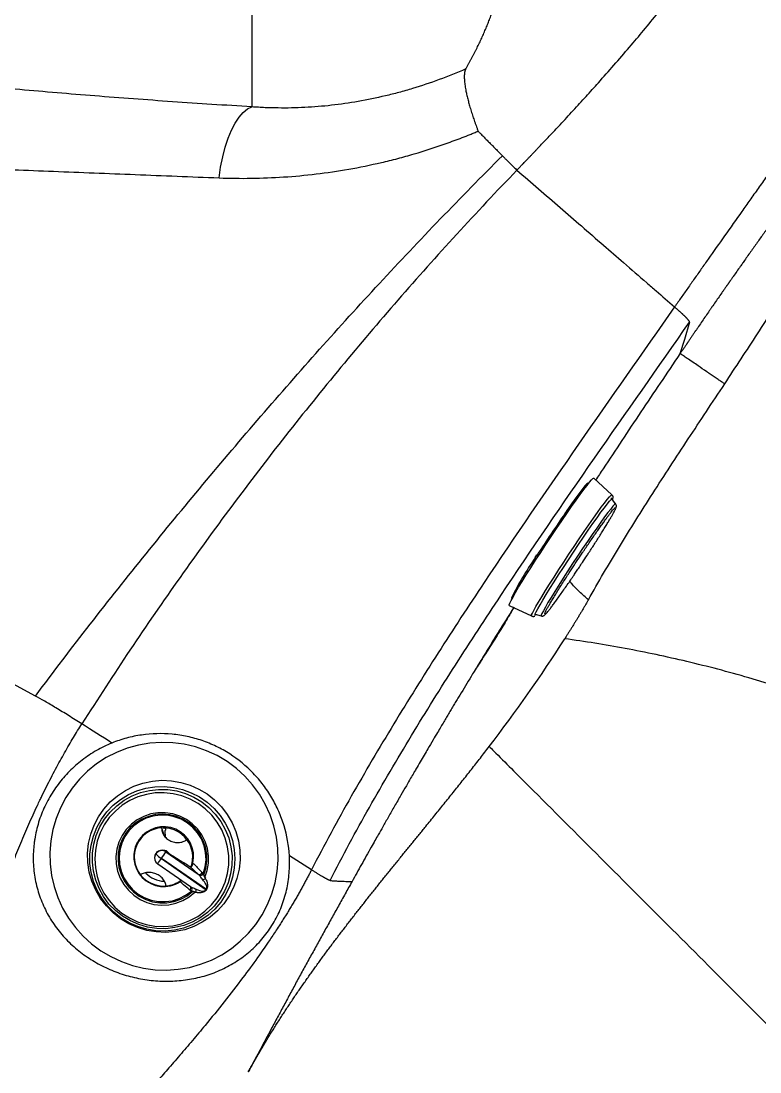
# Model space of a CAD drawing. Extents: x 398 to 508, y 623 to 782.
# Drawn here: x 469.57 to 478.29, y 710.67 to 723.07 of the extents above; entities that cross this region are included whole.
import ezdxf

# ---------------------------------------------------------------- set-up
doc = ezdxf.new("R2010")
doc.units = 0
doc.header["$MEASUREMENT"] = 0
doc.layers.add('GEOMETRY', color=2, linetype='Continuous', lineweight=25)

msp = doc.modelspace()

# ---------------------------------------------------------------- linework, layer by layer
at = {"layer": 'GEOMETRY'}
for p, q in [((472.296, 723.94), (472.296, 722.054)), ((477.35, 719.145), (477.347, 719.14)), ((476.544, 717.478), (476.329, 717.674)), ((476.542, 717.431), (476.533, 717.443)), ((476.588, 717.372), (476.543, 717.43)), ((476.552, 717.43), (476.55, 717.422)), ((476.005, 717.283), (476.001, 717.274)), ((476.001, 717.274), (476.016, 717.264)), ((476.021, 717.272), (476.005, 717.283)), ((476.013, 717.294), (476.029, 717.284)), ((476.008, 717.253), (475.993, 717.263)), ((475.64, 716.741), (475.659, 716.772)), ((475.663, 716.771), (475.662, 716.769)), ((475.662, 716.769), (475.677, 716.759)), ((475.678, 716.761), (475.663, 716.771)), ((475.655, 716.724), (475.638, 716.735)), ((475.331, 716.172), (475.596, 716.05)), ((475.359, 716.264), (475.359, 716.258)), ((475.64, 716.069), (475.711, 716.05)), ((475.65, 716.067), (475.642, 716.06)), ((469.742, 715.105), (468.239, 715.919)), ((471.231, 713.55), (471.231, 713.545)), ((471.278, 713.527), (471.277, 713.547)), ((471.259, 713.463), (471.231, 713.545)), ((471.277, 713.439), (471.273, 713.518)), ((470.977, 713.417), (470.96, 713.39)), ((471.528, 713.411), (471.549, 713.4)), ((471.155, 713.232), (471.153, 713.228)), ((471.164, 713.249), (471.162, 713.244)), ((471.162, 713.244), (471.163, 713.246)), ((471.163, 713.246), (471.166, 713.251)), ((471.164, 713.249), (471.166, 713.251)), ((471.228, 713.189), (471.227, 713.188)), ((471.227, 713.188), (471.757, 712.821)), ((471.758, 712.822), (471.228, 713.189)), ((471.284, 713.272), (471.281, 713.267)), ((471.281, 713.267), (471.661, 713.004)), ((472.999, 713.054), (472.738, 713.22)), ((471.184, 713.126), (471.572, 712.858)), ((471.661, 713.004), (471.565, 713.096)), ((471.676, 712.989), (471.661, 713.004)), ((471.708, 713.025), (471.722, 713.008)), ((471.738, 712.974), (471.746, 712.956)), ((471.75, 712.963), (471.746, 712.956)), ((471.746, 712.956), (471.757, 712.934)), ((471.282, 712.865), (471.281, 712.869)), ((471.581, 712.805), (471.563, 712.816)), ((471.572, 712.858), (471.581, 712.852)), ((471.597, 712.801), (471.581, 712.805)), ((471.598, 712.803), (471.599, 712.803)), ((471.634, 712.793), (471.622, 712.796))]:
    msp.add_line(p, q, dxfattribs=at)
at = {"layer": 'GEOMETRY', "flags": 128}
for points in [[(471.909, 721.217), (471.927, 721.343), (471.951, 721.464), (471.98, 721.578), (472.015, 721.684), (472.054, 721.779), (472.098, 721.863), (472.144, 721.933), (472.194, 721.989), (472.245, 722.03), (472.296, 722.054)], [(477.461, 719.517), (477.399, 719.312), (477.347, 719.14)], [(475.331, 716.172), (475.331, 716.172), (475.331, 716.18), (475.339, 716.2), (475.354, 716.231), (475.377, 716.273), (475.407, 716.326), (475.443, 716.388), (475.486, 716.458), (475.534, 716.535), (475.587, 716.619), (475.644, 716.708), (475.704, 716.799), (475.765, 716.893), (475.828, 716.988), (475.89, 717.081), (475.952, 717.172), (476.012, 717.259), (476.069, 717.34), (476.122, 717.415), (476.17, 717.483), (476.213, 717.541), (476.251, 717.59), (476.281, 717.628), (476.304, 717.655), (476.32, 717.671), (476.328, 717.675), (476.329, 717.674)], [(476.261, 717.615), (476.26, 717.616), (476.249, 717.608), (476.229, 717.587), (476.201, 717.552), (476.164, 717.504), (476.12, 717.444), (476.069, 717.374), (476.013, 717.294)], [(475.596, 716.05), (475.595, 716.051), (475.596, 716.061), (475.606, 716.083), (475.623, 716.116), (475.647, 716.16), (475.678, 716.214), (475.716, 716.277), (475.759, 716.348), (475.808, 716.425), (475.861, 716.509), (475.917, 716.596), (475.976, 716.686), (476.036, 716.778), (476.097, 716.869), (476.157, 716.958), (476.216, 717.045), (476.273, 717.126), (476.326, 717.202), (476.375, 717.271), (476.419, 717.331), (476.458, 717.382), (476.489, 717.423), (476.514, 717.453), (476.532, 717.471), (476.542, 717.479), (476.544, 717.478)], [(475.637, 716.064), (475.64, 716.074), (475.651, 716.099), (475.67, 716.134), (475.696, 716.181), (475.728, 716.237), (475.768, 716.301), (475.812, 716.373), (475.862, 716.452), (475.915, 716.536), (475.972, 716.623), (476.031, 716.713), (476.09, 716.803), (476.15, 716.892), (476.209, 716.979), (476.266, 717.061), (476.32, 717.139), (476.37, 717.209), (476.415, 717.272), (476.455, 717.326), (476.489, 717.37), (476.516, 717.403), (476.536, 717.425), (476.547, 717.435)], [(476.547, 717.435), (476.548, 717.436), (476.553, 717.434), (476.552, 717.43)], [(476.588, 717.372), (476.586, 717.372), (476.574, 717.363), (476.556, 717.343), (476.53, 717.311), (476.497, 717.269), (476.458, 717.217), (476.414, 717.155), (476.365, 717.086), (476.312, 717.01), (476.256, 716.929), (476.198, 716.844), (476.139, 716.756), (476.081, 716.668), (476.024, 716.58), (475.969, 716.495), (475.917, 716.414), (475.869, 716.338), (475.826, 716.268), (475.789, 716.207)], [(475.789, 716.207), (475.759, 716.154), (475.735, 716.112), (475.719, 716.08), (475.711, 716.06), (475.71, 716.051), (475.711, 716.05)], [(475.642, 716.06), (475.641, 716.06), (475.636, 716.061), (475.637, 716.064)], [(469.914, 713.125), (469.931, 712.99), (469.962, 712.857), (470.006, 712.728), (470.062, 712.604), (470.131, 712.486), (470.212, 712.376), (470.303, 712.274), (470.404, 712.182), (470.514, 712.101), (470.632, 712.031), (470.756, 711.973), (470.885, 711.928), (471.018, 711.896), (471.153, 711.877), (471.289, 711.873), (471.426, 711.882), (471.56, 711.905), (471.691, 711.941), (471.818, 711.991), (471.939, 712.053), (472.053, 712.127), (472.159, 712.212), (472.256, 712.307), (472.342, 712.412), (472.418, 712.525), (472.481, 712.645), (472.532, 712.771), (472.57, 712.902), (472.594, 713.036), (472.605, 713.171), (472.602, 713.307), (472.585, 713.442), (472.554, 713.575), (472.51, 713.704), (472.453, 713.828), (472.384, 713.946), (472.304, 714.057), (472.213, 714.158), (472.112, 714.25), (472.002, 714.332), (471.884, 714.402), (471.76, 714.46), (471.631, 714.505), (471.498, 714.536), (471.363, 714.555), (471.227, 714.559), (471.09, 714.55), (470.956, 714.527), (470.825, 714.491), (470.698, 714.441), (470.577, 714.379), (470.463, 714.305), (470.357, 714.22), (470.26, 714.125), (470.173, 714.02), (470.098, 713.907), (470.035, 713.787), (469.984, 713.661), (469.946, 713.53), (469.922, 713.397), (469.911, 713.261), (469.914, 713.125)], [(470.746, 712.478), (470.658, 712.548), (470.578, 712.629), (470.509, 712.718), (470.452, 712.816), (470.408, 712.92), (470.377, 713.029), (470.36, 713.14), (470.357, 713.253), (470.369, 713.365), (470.394, 713.474), (470.433, 713.58), (470.485, 713.68), (470.549, 713.772), (470.624, 713.856), (470.709, 713.929), (470.803, 713.991), (470.904, 714.041), (471.01, 714.078), (471.121, 714.101), (471.233, 714.111), (471.346, 714.106), (471.458, 714.087), (471.566, 714.054), (471.67, 714.008), (471.767, 713.95), (471.855, 713.88), (471.935, 713.799), (472.004, 713.709), (472.061, 713.611), (472.105, 713.508), (472.136, 713.399), (472.153, 713.288), (472.156, 713.175), (472.144, 713.063), (472.119, 712.953), (472.08, 712.848), (472.028, 712.748), (471.964, 712.656), (471.889, 712.572), (471.804, 712.498), (471.71, 712.436), (471.609, 712.386), (471.503, 712.349), (471.392, 712.326), (471.28, 712.317), (471.167, 712.322), (471.055, 712.341), (470.947, 712.373), (470.843, 712.419), (470.746, 712.478)], [(470.754, 712.485), (470.667, 712.554), (470.591, 712.632), (470.525, 712.72), (470.47, 712.815), (470.428, 712.916), (470.4, 713.022), (470.385, 713.13), (470.384, 713.24), (470.398, 713.348), (470.425, 713.454), (470.465, 713.555), (470.519, 713.651), (470.584, 713.738), (470.659, 713.817), (470.745, 713.885), (470.838, 713.942), (470.938, 713.986), (471.043, 714.017), (471.151, 714.034), (471.261, 714.038), (471.37, 714.027), (471.477, 714.003), (471.58, 713.965), (471.678, 713.915), (471.768, 713.852), (471.85, 713.779), (471.921, 713.696), (471.982, 713.604), (472.03, 713.506), (472.065, 713.402), (472.087, 713.295), (472.094, 713.185), (472.088, 713.076), (472.068, 712.969), (472.034, 712.865), (471.987, 712.767), (471.928, 712.675), (471.857, 712.592), (471.776, 712.518), (471.687, 712.456), (471.59, 712.405), (471.487, 712.368), (471.381, 712.343), (471.272, 712.333), (471.162, 712.336), (471.054, 712.354), (470.948, 712.385), (470.848, 712.429), (470.754, 712.485)], [(470.769, 712.508), (470.684, 712.575), (470.609, 712.652), (470.545, 712.739), (470.492, 712.833), (470.452, 712.933), (470.426, 713.038), (470.413, 713.145), (470.414, 713.252), (470.43, 713.359), (470.459, 713.462), (470.502, 713.561), (470.557, 713.653), (470.624, 713.737), (470.701, 713.811), (470.788, 713.875), (470.882, 713.927), (470.982, 713.966), (471.087, 713.992), (471.194, 714.004), (471.302, 714.002), (471.409, 713.986), (471.513, 713.956), (471.612, 713.913), (471.704, 713.857), (471.789, 713.79), (471.864, 713.712), (471.929, 713.626), (471.982, 713.531), (472.022, 713.431), (472.048, 713.327), (472.061, 713.22), (472.059, 713.112), (472.044, 713.006), (472.014, 712.903), (471.972, 712.804), (471.916, 712.712), (471.85, 712.628), (471.772, 712.553), (471.686, 712.49), (471.592, 712.438), (471.491, 712.398), (471.387, 712.373), (471.28, 712.361), (471.172, 712.363), (471.065, 712.379), (470.961, 712.409), (470.862, 712.452), (470.769, 712.508)], [(472.023, 713.116), (472.023, 713.221), (472.009, 713.326), (471.982, 713.428), (471.941, 713.525), (471.887, 713.616), (471.822, 713.7), (471.746, 713.774), (471.661, 713.837), (471.569, 713.889), (471.47, 713.928), (471.367, 713.953), (471.262, 713.965), (471.156, 713.962), (471.052, 713.945), (470.951, 713.915), (470.855, 713.872), (470.765, 713.816), (470.684, 713.749), (470.613, 713.671), (470.553, 713.585), (470.505, 713.491), (470.47, 713.392), (470.448, 713.289), (470.441, 713.183), (470.448, 713.078), (470.468, 712.975), (470.503, 712.875), (470.55, 712.78), (470.61, 712.693), (470.68, 712.614), (470.761, 712.545), (470.85, 712.487), (470.946, 712.442), (471.047, 712.41), (471.151, 712.391), (471.257, 712.387), (471.362, 712.396), (471.465, 712.42), (471.564, 712.457), (471.657, 712.506), (471.742, 712.568), (471.818, 712.641), (471.884, 712.723), (471.938, 712.813), (471.98, 712.91), (472.008, 713.011), (472.023, 713.116)], [(471.741, 712.966), (471.769, 713.048), (471.784, 713.133), (471.784, 713.22), (471.771, 713.306), (471.745, 713.389), (471.705, 713.467), (471.654, 713.537), (471.592, 713.599), (471.522, 713.65), (471.444, 713.689), (471.361, 713.716), (471.274, 713.729), (471.187, 713.728), (471.102, 713.714), (471.019, 713.686), (470.942, 713.646), (470.873, 713.594), (470.813, 713.531), (470.764, 713.46), (470.726, 713.381), (470.702, 713.298), (470.691, 713.212), (470.695, 713.125), (470.711, 713.04), (470.742, 712.958), (470.785, 712.882), (470.839, 712.814), (470.903, 712.755), (470.976, 712.707), (471.056, 712.671), (471.14, 712.648), (471.227, 712.639), (471.314, 712.644), (471.399, 712.662), (471.48, 712.693), (471.555, 712.737), (471.621, 712.793)], [(471.728, 712.991), (471.753, 713.071), (471.765, 713.156), (471.763, 713.24), (471.747, 713.324), (471.718, 713.404), (471.676, 713.478), (471.623, 713.545), (471.56, 713.602), (471.488, 713.649), (471.41, 713.683), (471.328, 713.704), (471.243, 713.712), (471.158, 713.706), (471.075, 713.686), (470.997, 713.654), (470.925, 713.609), (470.861, 713.553), (470.807, 713.487), (470.765, 713.414), (470.735, 713.334), (470.719, 713.251), (470.716, 713.166), (470.727, 713.082), (470.751, 713.001), (470.789, 712.924), (470.838, 712.855), (470.898, 712.794), (470.966, 712.743), (471.042, 712.704), (471.124, 712.678), (471.208, 712.666), (471.293, 712.667), (471.377, 712.682), (471.457, 712.71), (471.531, 712.75), (471.598, 712.803)], [(471.722, 713.008), (471.745, 713.089), (471.754, 713.173), (471.749, 713.258), (471.731, 713.34), (471.699, 713.419), (471.654, 713.491), (471.598, 713.555), (471.533, 713.609), (471.459, 713.651), (471.38, 713.681), (471.297, 713.698), (471.212, 713.7), (471.128, 713.689), (471.047, 713.664), (470.972, 713.626), (470.904, 713.576), (470.845, 713.516), (470.797, 713.447), (470.761, 713.37), (470.738, 713.289), (470.729, 713.205), (470.734, 713.121), (470.753, 713.038), (470.785, 712.96), (470.83, 712.888), (470.886, 712.824), (470.952, 712.77), (471.025, 712.728), (471.105, 712.698), (471.188, 712.682), (471.273, 712.68), (471.357, 712.691), (471.438, 712.716), (471.513, 712.755), (471.581, 712.805)], [(471.529, 713.409), (471.499, 713.446), (471.447, 713.491)], [(471.153, 713.228), (471.154, 713.23), (471.162, 713.244)]]:
    msp.add_lwpolyline(points, dxfattribs=at)
at = {"layer": 'GEOMETRY'}
for centre, radius, start, end in [((475.848, 717.365), 0.177, 324.8949, 329.27), ((476.158, 717.192), 0.178, 144.838, 149.2627), ((490.443, 707.216), 17.599, 145.1898, 147.1197), ((476.005, 716.505), 0.433, 142.431, 147.941), ((478.907, 714.479), 3.972, 145.396, 153.298), ((471.255, 713.21), 0.353, 347.5192, 303.0292), ((471.25, 713.209), 0.342, 93.1356, 218.339), ((471.267, 713.231), 0.316, 55.2852, 93.4174), ((471.257, 713.214), 0.355, 152.5811, 306.588), ((471.254, 713.206), 0.343, 340.669, 36.8349), ((471.259, 713.219), 0.357, 177.7431, 235.3903), ((471.232, 713.196), 0.085, 158.3089, 235.3109), ((471.325, 713.365), 0.202, 216.5225, 241.105), ((471.233, 713.197), 0.0849, 55.2254, 144.9694), ((471.326, 713.366), 0.202, 216.5225, 241.105), ((468.709, 714.908), 3.05, 324.2536, 325.6645), ((466.443, 716.528), 5.835, 325.0916, 326.016), ((471.246, 713.198), 0.0895, 34.7797, 90.3964), ((471.271, 713.237), 0.317, 224.2287, 267.9921), ((471.255, 713.207), 0.343, 274.5064, 307.1592), ((471.674, 713.039), 0.0372, 250.3808, 338.2345), ((471.685, 713.03), 0.0427, 257.0641, 328.6715), ((471.689, 713.021), 0.0872, 288.0875, 311.3345), ((471.26, 713.219), 0.357, 235.2214, 298.2015), ((471.543, 712.841), 0.0322, 309.8379, 35.968), ((471.554, 712.828), 0.0356, 318.1417, 41.3903), ((471.578, 712.817), 0.0604, 336.8139, 8.4926)]:
    msp.add_arc(centre, radius, start, end, dxfattribs=at)
for major_axis, start_param, end_param in [((3.943, 6.849), 1.531248, 1.53307), ((2.857, 4.963), 1.51806, 1.520049)]:
    msp.add_ellipse((471.246, 713.198), major_axis=major_axis, ratio=0.023941, start_param=start_param, end_param=end_param, dxfattribs=at)
for points, knots in [([(475.424, 721.309), (475.433, 721.319), (475.451, 721.337), (475.476, 721.364), (475.498, 721.387), (475.517, 721.406), (475.531, 721.421), (475.543, 721.433), (475.551, 721.441), (475.562, 721.453), (475.578, 721.469), (475.599, 721.492), (475.621, 721.514), (475.642, 721.537), (475.664, 721.559), (475.718, 721.617), (475.808, 721.712), (475.943, 721.855), (476.088, 722.012), (476.239, 722.177), (476.4, 722.356), (476.573, 722.552), (476.752, 722.758), (476.926, 722.965), (477.08, 723.152), (477.224, 723.337), (477.333, 723.48), (477.43, 723.614), (477.502, 723.716), (477.584, 723.837), (477.664, 723.961), (477.745, 724.094), (477.812, 724.216), (477.891, 724.369), (477.971, 724.551), (478.022, 724.706), (478.055, 724.831), (478.07, 724.909), (478.081, 724.975), (478.088, 725.021), (478.092, 725.061), (478.097, 725.104), (478.1, 725.152), (478.103, 725.207), (478.105, 725.256), (478.105, 725.305), (478.106, 725.36), (478.105, 725.43), (478.103, 725.506), (478.101, 725.58), (478.099, 725.648), (478.098, 725.711), (478.098, 725.751), (478.098, 725.77)], [0, 0, 0, 0, 0.002999, 0.005649, 0.007943, 0.009875, 0.011436, 0.012623, 0.013432, 0.01386, 0.016133, 0.018402, 0.020664, 0.022919, 0.025164, 0.0274, 0.040126, 0.053606, 0.070262, 0.086843, 0.103295, 0.124545, 0.14745, 0.169607, 0.194576, 0.215304, 0.241449, 0.255485, 0.276833, 0.291308, 0.319121, 0.347036, 0.37502, 0.403033, 0.462962, 0.53201, 0.560414, 0.602581, 0.624148, 0.643691, 0.66121, 0.676732, 0.701271, 0.72704, 0.75403, 0.77142, 0.798118, 0.834002, 0.873612, 0.90994, 0.943081, 0.973093, 1, 1, 1, 1]), ([(474.819, 722.502), (474.825, 722.512), (474.836, 722.532), (474.853, 722.561), (474.869, 722.59), (474.885, 722.619), (474.901, 722.648), (474.916, 722.677), (474.931, 722.707), (474.946, 722.736), (474.96, 722.765), (474.974, 722.794), (474.988, 722.823), (475.002, 722.852), (475.015, 722.881), (475.028, 722.91), (475.04, 722.939), (475.053, 722.968), (475.065, 722.997), (475.077, 723.026), (475.088, 723.054), (475.099, 723.083), (475.11, 723.112), (475.121, 723.141), (475.131, 723.169), (475.141, 723.198), (475.151, 723.227), (475.161, 723.255), (475.17, 723.284), (475.179, 723.312), (475.188, 723.341), (475.197, 723.369), (475.205, 723.398), (475.214, 723.426), (475.222, 723.454), (475.229, 723.483), (475.237, 723.511), (475.244, 723.539), (475.252, 723.568), (475.259, 723.596), (475.265, 723.624), (475.272, 723.652), (475.278, 723.68), (475.284, 723.708), (475.29, 723.737), (475.296, 723.765), (475.302, 723.793), (475.307, 723.821), (475.312, 723.849), (475.317, 723.877), (475.322, 723.905), (475.327, 723.933), (475.331, 723.961), (475.336, 723.988), (475.34, 724.016), (475.344, 724.044), (475.348, 724.072), (475.351, 724.1), (475.355, 724.128), (475.358, 724.156), (475.362, 724.184), (475.365, 724.211), (475.368, 724.239), (475.37, 724.267), (475.373, 724.295), (475.376, 724.323), (475.378, 724.35), (475.382, 724.4), (475.387, 724.47), (475.392, 724.562), (475.396, 724.654), (475.398, 724.747), (475.4, 724.839), (475.4, 724.932), (475.398, 725.026), (475.396, 725.119), (475.392, 725.214), (475.387, 725.309), (475.381, 725.404), (475.376, 725.468), (475.373, 725.5)], [0, 0, 0, 0, 0.009462, 0.018923, 0.028383, 0.037842, 0.047301, 0.056759, 0.066217, 0.075675, 0.085132, 0.094589, 0.104046, 0.113503, 0.122959, 0.132415, 0.141871, 0.151327, 0.160783, 0.170239, 0.179695, 0.189151, 0.198607, 0.208063, 0.217519, 0.226975, 0.236431, 0.245888, 0.255344, 0.264802, 0.274259, 0.283717, 0.293175, 0.302634, 0.312093, 0.321553, 0.331013, 0.340473, 0.349935, 0.359396, 0.368858, 0.378321, 0.387784, 0.397248, 0.406712, 0.416177, 0.425642, 0.435107, 0.444574, 0.45404, 0.463507, 0.472975, 0.482444, 0.491913, 0.501383, 0.510853, 0.520324, 0.529796, 0.539268, 0.54874, 0.558213, 0.567686, 0.57716, 0.586635, 0.59611, 0.605585, 0.615061, 0.624538, 0.655814, 0.687095, 0.71838, 0.749668, 0.78096, 0.812253, 0.843548, 0.874843, 0.906137, 0.937429, 0.968717, 1, 1, 1, 1]), ([(474.819, 722.502), (474.613, 722.411), (474.403, 722.334), (474.137, 722.254), (474.084, 722.239), (473.977, 722.21), (473.924, 722.197), (473.764, 722.159), (473.657, 722.137), (473.339, 722.081), (473.128, 722.058), (472.814, 722.042), (472.71, 722.04), (472.554, 722.042), (472.503, 722.043), (472.425, 722.046), (472.399, 722.048), (472.348, 722.051), (472.322, 722.052), (472.296, 722.054)], [0, 0, 0, 0, 0.25, 0.25, 0.3125, 0.3125, 0.375, 0.375, 0.5, 0.5, 0.75, 0.75, 0.875, 0.875, 0.9375, 0.9375, 0.96875, 0.96875, 1, 1, 1, 1]), ([(474.819, 722.502), (474.818, 722.5), (474.816, 722.496), (474.813, 722.49), (474.811, 722.482), (474.809, 722.475), (474.807, 722.467), (474.805, 722.459), (474.804, 722.45), (474.803, 722.441), (474.803, 722.432), (474.802, 722.423), (474.802, 722.414), (474.802, 722.393), (474.804, 722.358), (474.811, 722.303), (474.82, 722.246), (474.833, 722.19), (474.846, 722.136), (474.861, 722.08), (474.878, 722.02), (474.898, 721.959), (474.915, 721.907), (474.929, 721.866), (474.941, 721.834), (474.953, 721.801), (474.961, 721.78), (474.966, 721.768)], [0, 0, 0, 0, 0.023956, 0.047242, 0.069905, 0.091995, 0.11355, 0.134584, 0.155105, 0.175116, 0.194615, 0.213599, 0.232071, 0.250042, 0.331422, 0.415044, 0.499992, 0.561484, 0.624988, 0.687731, 0.749984, 0.816905, 0.87498, 0.905881, 0.937489, 0.966885, 1, 1, 1, 1]), ([(477.875, 718.786), (477.94, 718.886), (478.005, 718.985), (478.135, 719.182), (478.199, 719.28), (478.327, 719.476), (478.39, 719.573), (478.469, 719.693), (478.485, 719.718), (478.504, 719.748), (478.508, 719.754), (478.516, 719.766), (478.52, 719.772), (478.525, 719.781), (478.527, 719.784), (478.53, 719.79), (478.532, 719.793), (478.538, 719.803), (478.542, 719.808), (478.548, 719.817), (478.551, 719.82), (478.555, 719.825), (478.558, 719.828), (478.562, 719.834), (478.564, 719.837), (478.567, 719.843), (478.569, 719.846), (478.579, 719.861), (478.587, 719.873), (478.61, 719.909), (478.625, 719.933), (478.671, 720.005), (478.702, 720.052), (478.762, 720.145), (478.792, 720.191), (478.88, 720.328), (478.938, 720.416), (479.109, 720.674), (479.219, 720.837), (479.35, 721.03), (479.376, 721.068), (479.428, 721.143), (479.453, 721.18), (479.527, 721.287), (479.575, 721.356), (479.715, 721.556), (479.802, 721.679), (479.924, 721.852), (479.963, 721.907), (480.02, 721.988), (480.039, 722.015), (480.076, 722.067), (480.094, 722.093), (480.147, 722.168), (480.181, 722.216), (480.23, 722.287), (480.246, 722.31), (480.27, 722.344), (480.278, 722.355), (480.29, 722.371), (480.296, 722.38), (480.302, 722.388), (480.305, 722.393), (480.307, 722.396), (480.309, 722.399)], [0, 0, 0, 0, 0.0625, 0.0625, 0.125, 0.125, 0.1875, 0.1875, 0.203125, 0.203125, 0.207031, 0.207031, 0.210937, 0.210937, 0.212891, 0.212891, 0.214844, 0.214844, 0.21875, 0.21875, 0.220703, 0.220703, 0.222656, 0.222656, 0.224609, 0.224609, 0.226562, 0.226562, 0.234375, 0.234375, 0.25, 0.25, 0.28125, 0.28125, 0.3125, 0.3125, 0.375, 0.375, 0.5, 0.5, 0.53125, 0.53125, 0.5625, 0.5625, 0.625, 0.625, 0.75, 0.75, 0.8125, 0.8125, 0.84375, 0.84375, 0.875, 0.875, 0.9375, 0.9375, 0.96875, 0.96875, 0.984375, 0.984375, 0.992187, 0.996094, 0.996094, 1, 1, 1, 1]), ([(472.296, 722.054), (471.98, 722.074), (471.667, 722.094), (471.049, 722.137), (470.743, 722.16), (470.142, 722.207), (469.847, 722.232), (469.267, 722.284), (468.982, 722.311), (468.702, 722.339)], [0, 0, 0, 0, 0.25, 0.25, 0.5, 0.5, 0.75, 0.75, 1, 1, 1, 1]), ([(479.538, 722.163), (479.533, 722.158), (479.524, 722.146), (479.511, 722.129), (479.499, 722.115), (479.492, 722.105), (479.488, 722.1), (479.486, 722.097), (479.472, 722.08), (479.453, 722.056), (479.427, 722.023), (479.407, 721.997), (479.385, 721.97), (479.364, 721.942), (479.332, 721.902), (479.304, 721.865), (479.28, 721.834), (479.272, 721.824), (479.269, 721.82), (479.267, 721.817), (479.261, 721.809), (479.253, 721.799), (479.244, 721.788), (479.238, 721.779), (479.231, 721.77), (479.222, 721.759), (479.213, 721.747), (479.204, 721.735), (479.195, 721.723), (479.17, 721.691), (479.138, 721.649), (479.1, 721.599), (479.072, 721.562), (479.048, 721.53), (479.032, 721.51), (479.027, 721.502), (479.025, 721.5), (479.024, 721.498), (479.02, 721.493), (479.006, 721.475), (478.984, 721.445), (478.959, 721.412), (478.939, 721.385), (478.919, 721.358), (478.893, 721.324), (478.862, 721.282), (478.83, 721.239), (478.798, 721.196), (478.771, 721.159), (478.753, 721.136), (478.747, 721.127), (478.746, 721.126), (478.745, 721.125), (478.743, 721.122), (478.739, 721.116), (478.724, 721.095), (478.698, 721.061), (478.664, 721.014), (478.629, 720.967), (478.594, 720.918), (478.547, 720.853), (478.498, 720.787), (478.458, 720.731), (478.441, 720.708), (478.436, 720.7), (478.433, 720.696), (478.425, 720.685), (478.393, 720.641), (478.336, 720.562), (478.272, 720.472), (478.22, 720.399), (478.167, 720.325), (478.122, 720.262), (478.082, 720.204), (478.054, 720.165), (478.018, 720.113), (477.983, 720.064), (477.959, 720.03), (477.947, 720.013), (477.94, 720.003), (477.935, 719.996), (477.932, 719.991), (477.928, 719.986), (477.924, 719.98), (477.919, 719.972), (477.914, 719.966), (477.911, 719.961), (477.908, 719.957), (477.906, 719.953), (477.902, 719.948), (477.898, 719.942), (477.891, 719.932), (477.882, 719.92), (477.868, 719.9), (477.844, 719.865), (477.809, 719.815), (477.767, 719.754), (477.737, 719.712), (477.719, 719.686), (477.712, 719.676), (477.7, 719.658), (477.662, 719.603), (477.613, 719.531), (477.564, 719.46), (477.541, 719.426), (477.531, 719.411), (477.524, 719.401), (477.511, 719.383), (477.494, 719.357), (477.473, 719.326), (477.455, 719.3), (477.444, 719.283), (477.438, 719.275), (477.435, 719.27), (477.431, 719.264), (477.426, 719.256), (477.419, 719.246), (477.41, 719.233), (477.399, 719.218), (477.385, 719.197), (477.369, 719.173), (477.356, 719.154), (477.35, 719.145)], [0, 0, 0, 0, 0.008881, 0.017934, 0.026899, 0.031381, 0.033173, 0.034518, 0.035862, 0.059761, 0.071709, 0.085149, 0.098588, 0.112028, 0.125468, 0.156836, 0.16468, 0.168603, 0.169584, 0.170565, 0.172526, 0.180374, 0.184298, 0.188223, 0.192146, 0.196068, 0.203908, 0.207827, 0.211744, 0.219576, 0.250858, 0.266476, 0.28208, 0.297673, 0.305465, 0.306439, 0.306996, 0.307413, 0.309361, 0.313255, 0.32883, 0.3444, 0.352184, 0.359968, 0.375537, 0.39111, 0.406692, 0.422286, 0.437897, 0.44571, 0.446688, 0.446932, 0.447176, 0.447665, 0.44962, 0.45353, 0.469192, 0.484888, 0.500625, 0.51639, 0.532108, 0.563408, 0.579004, 0.582898, 0.584845, 0.585818, 0.586791, 0.594572, 0.625655, 0.656723, 0.672274, 0.687846, 0.719094, 0.72432, 0.73479, 0.750547, 0.766344, 0.774225, 0.777373, 0.779734, 0.782093, 0.783076, 0.784058, 0.786024, 0.78799, 0.789956, 0.790939, 0.791921, 0.792904, 0.793886, 0.795848, 0.797811, 0.801733, 0.805654, 0.813489, 0.829142, 0.844775, 0.860397, 0.862182, 0.864859, 0.868206, 0.876014, 0.907253, 0.922887, 0.93071, 0.932667, 0.934623, 0.938538, 0.94637, 0.954208, 0.962052, 0.965977, 0.967098, 0.96822, 0.969903, 0.971866, 0.97383, 0.977759, 0.98169, 0.985623, 0.993494, 1, 1, 1, 1]), ([(478.86, 721.924), (478.853, 721.914), (478.839, 721.894), (478.819, 721.865), (478.798, 721.837), (478.778, 721.808), (478.758, 721.78), (478.738, 721.752), (478.719, 721.725), (478.7, 721.698), (478.681, 721.671), (478.662, 721.644), (478.643, 721.618), (478.625, 721.593), (478.607, 721.568), (478.589, 721.543), (478.572, 721.518), (478.555, 721.494), (478.538, 721.471), (478.522, 721.447), (478.506, 721.425), (478.49, 721.402), (478.445, 721.339), (478.372, 721.236), (478.271, 721.094), (478.173, 720.956), (478.041, 720.77), (477.877, 720.538), (477.717, 720.311), (477.599, 720.143), (477.519, 720.029), (477.44, 719.916), (477.361, 719.805), (477.31, 719.731), (477.284, 719.694)], [0, 0, 0, 0, 0.013762, 0.027341, 0.040737, 0.05395, 0.066978, 0.07982, 0.092475, 0.104942, 0.117219, 0.129304, 0.141197, 0.152894, 0.164395, 0.175698, 0.186801, 0.197702, 0.2084, 0.218893, 0.229178, 0.239255, 0.249121, 0.314691, 0.378318, 0.43985, 0.499132, 0.627344, 0.749531, 0.800673, 0.851325, 0.901452, 0.951022, 1, 1, 1, 1]), ([(471.909, 721.217), (472.162, 721.207), (472.416, 721.211), (472.925, 721.244), (473.181, 721.275), (473.566, 721.342), (473.695, 721.369), (473.888, 721.413), (473.952, 721.429), (474.081, 721.463), (474.145, 721.481), (474.337, 721.537), (474.464, 721.578), (474.653, 721.645), (474.716, 721.668), (474.81, 721.704), (474.857, 721.723), (474.911, 721.745), (474.938, 721.757), (474.95, 721.761), (474.958, 721.765), (474.962, 721.766), (474.966, 721.768)], [0, 0, 0, 0, 0.25, 0.25, 0.5, 0.5, 0.625, 0.625, 0.6875, 0.6875, 0.75, 0.75, 0.875, 0.875, 0.9375, 0.9375, 0.96875, 0.984375, 0.992187, 0.996094, 0.996094, 1, 1, 1, 1]), ([(474.966, 721.768), (474.97, 721.763), (474.982, 721.751), (475.006, 721.727), (475.036, 721.696), (475.072, 721.66), (475.106, 721.626), (475.142, 721.589), (475.18, 721.551), (475.218, 721.513), (475.242, 721.489), (475.252, 721.478)], [0, 0, 0, 0, 0.047713, 0.125, 0.25, 0.367889, 0.5, 0.601134, 0.75, 0.891518, 1, 1, 1, 1]), ([(468.119, 721.368), (468.415, 721.355), (468.715, 721.343), (469.327, 721.319), (469.639, 721.307), (470.272, 721.282), (470.594, 721.269), (471.246, 721.244), (471.576, 721.231), (471.909, 721.217)], [0, 0, 0, 0, 0.25, 0.25, 0.5, 0.5, 0.75, 0.75, 1, 1, 1, 1]), ([(469.742, 715.105), (470.167, 715.677), (470.822, 716.514), (471.716, 717.602), (472.399, 718.407), (473.092, 719.197), (474.033, 720.232), (474.759, 720.986), (475.252, 721.478)], [0, 0, 0, 0, 0.25, 0.375, 0.5, 0.625, 0.75, 1, 1, 1, 1]), ([(475.252, 721.478), (475.256, 721.474), (475.264, 721.466), (475.276, 721.454), (475.286, 721.443), (475.296, 721.434), (475.305, 721.425), (475.312, 721.418), (475.319, 721.411), (475.325, 721.405), (475.329, 721.401), (475.333, 721.397), (475.344, 721.386), (475.361, 721.369), (475.385, 721.346), (475.405, 721.327), (475.418, 721.314), (475.424, 721.309)], [0, 0, 0, 0, 0.076119, 0.145774, 0.209178, 0.266427, 0.317592, 0.362734, 0.401908, 0.435172, 0.46258, 0.48418, 0.500012, 0.6521, 0.784564, 0.900081, 1, 1, 1, 1]), ([(475.424, 721.309), (474.943, 720.81), (474.241, 720.044), (473.343, 718.986), (472.689, 718.176), (472.055, 717.349), (471.24, 716.226), (470.66, 715.362), (470.289, 714.776)], [0, 0, 0, 0, 0.25, 0.375, 0.5, 0.625, 0.75, 1, 1, 1, 1]), ([(475.424, 721.309), (475.508, 721.235), (475.678, 721.088), (475.932, 720.868), (476.188, 720.646), (476.437, 720.429), (476.694, 720.206), (476.901, 720.027), (477.102, 719.853), (477.211, 719.758), (477.284, 719.694)], [0, 0, 0, 0, 0.136478, 0.274557, 0.408494, 0.549114, 0.676087, 0.823672, 0.882122, 1, 1, 1, 1]), ([(477.284, 719.694), (476.907, 719.155), (476.528, 718.617), (475.775, 717.535), (475.401, 716.992), (474.853, 716.168), (474.672, 715.893), (474.317, 715.337), (474.141, 715.058), (473.885, 714.635), (473.8, 714.494), (473.633, 714.209), (473.55, 714.067), (473.307, 713.637), (473.15, 713.347), (472.999, 713.054)], [0, 0, 0, 0, 0.25, 0.25, 0.5, 0.5, 0.625, 0.625, 0.75, 0.75, 0.8125, 0.8125, 0.875, 0.875, 1, 1, 1, 1]), ([(477.461, 719.517), (477.461, 719.517), (477.461, 719.518), (477.461, 719.519), (477.461, 719.521), (477.46, 719.522), (477.458, 719.525), (477.457, 719.527), (477.455, 719.53), (477.453, 719.533), (477.45, 719.536), (477.447, 719.54), (477.443, 719.544), (477.44, 719.548), (477.435, 719.553), (477.431, 719.558), (477.426, 719.563), (477.421, 719.568), (477.415, 719.574), (477.409, 719.58), (477.403, 719.586), (477.397, 719.592), (477.39, 719.598), (477.383, 719.605), (477.376, 719.612), (477.369, 719.618), (477.361, 719.625), (477.354, 719.632), (477.346, 719.639), (477.338, 719.646), (477.33, 719.653), (477.323, 719.66), (477.315, 719.667), (477.307, 719.674), (477.299, 719.681), (477.292, 719.687), (477.286, 719.692), (477.284, 719.694)], [0, 0, 0, 0, 0.026084, 0.052603, 0.079531, 0.106843, 0.134513, 0.162514, 0.190822, 0.219408, 0.248248, 0.277315, 0.306582, 0.336023, 0.365612, 0.395322, 0.425127, 0.455, 0.484914, 0.514844, 0.544761, 0.57464, 0.604453, 0.634175, 0.663778, 0.693236, 0.722521, 0.751607, 0.780468, 0.809076, 0.837404, 0.865426, 0.893115, 0.920443, 0.947385, 0.973913, 1, 1, 1, 1]), ([(473.218, 712.929), (473.292, 713.074), (473.368, 713.219), (473.523, 713.506), (473.602, 713.649), (473.763, 713.934), (473.844, 714.075), (474.01, 714.357), (474.094, 714.498), (474.348, 714.918), (474.521, 715.195), (474.874, 715.746), (475.053, 716.019), (475.596, 716.836), (475.966, 717.375), (476.712, 718.448), (477.088, 718.982), (477.461, 719.517)], [0, 0, 0, 0, 0.0625, 0.0625, 0.125, 0.125, 0.1875, 0.1875, 0.25, 0.25, 0.375, 0.375, 0.5, 0.5, 0.75, 0.75, 1, 1, 1, 1]), ([(477.347, 719.14), (477.269, 719.025), (477.114, 718.797), (476.885, 718.456), (476.66, 718.118), (476.483, 717.85), (476.382, 717.696), (476.353, 717.652)], [0, 0, 0, 0, 0.2276739, 0.455323, 0.6824471, 0.9081749, 1, 1, 1, 1]), ([(477.875, 718.786), (477.87, 718.79), (477.86, 718.797), (477.844, 718.807), (477.826, 718.819), (477.807, 718.833), (477.786, 718.847), (477.764, 718.862), (477.74, 718.878), (477.716, 718.894), (477.69, 718.912), (477.636, 718.949), (477.568, 718.995), (477.491, 719.048), (477.433, 719.088), (477.398, 719.112), (477.38, 719.124), (477.371, 719.13), (477.364, 719.135), (477.358, 719.139), (477.354, 719.142), (477.351, 719.144), (477.351, 719.145), (477.35, 719.145)], [0, 0, 0, 0, 0.015903, 0.033849, 0.053837, 0.075866, 0.099938, 0.126051, 0.154207, 0.184404, 0.216643, 0.250924, 0.39423, 0.500574, 0.633305, 0.750073, 0.788441, 0.825921, 0.862513, 0.898217, 0.933033, 0.96696, 1, 1, 1, 1]), ([(476.267, 716.241), (476.325, 716.345), (476.385, 716.449), (476.506, 716.657), (476.569, 716.761), (476.696, 716.969), (476.761, 717.074), (476.892, 717.284), (476.959, 717.389), (477.095, 717.601), (477.164, 717.707), (477.303, 717.921), (477.374, 718.029), (477.516, 718.245), (477.587, 718.353), (477.731, 718.569), (477.803, 718.678), (477.875, 718.786)], [0, 0, 0, 0, 0.125, 0.125, 0.25, 0.25, 0.375, 0.375, 0.5, 0.5, 0.625, 0.625, 0.75, 0.75, 0.875, 0.875, 1, 1, 1, 1]), ([(476.559, 717.44), (476.559, 717.442), (476.56, 717.446), (476.56, 717.453), (476.557, 717.463), (476.551, 717.471), (476.546, 717.476), (476.544, 717.478)], [0, 0, 0, 0, 0.3472713, 0.6061454, 0.7632788, 0.8987207, 1, 1, 1, 1]), ([(476.143, 716.715), (476.162, 716.743), (476.188, 716.782), (476.226, 716.838), (476.258, 716.885), (476.294, 716.939), (476.331, 716.992), (476.368, 717.045), (476.403, 717.094), (476.436, 717.141), (476.466, 717.182), (476.493, 717.219), (476.517, 717.25), (476.537, 717.276), (476.553, 717.296), (476.566, 717.311), (476.575, 717.321), (476.581, 717.326), (476.581, 717.327), (476.582, 717.327)], [0, 0, 0, 0, 0.089644, 0.12546, 0.184488, 0.244848, 0.308602, 0.373912, 0.439969, 0.50608, 0.57169, 0.636311, 0.699481, 0.760736, 0.819606, 0.875636, 0.928496, 0.97542, 1, 1, 1, 1]), ([(476.196, 716.68), (476.215, 716.708), (476.241, 716.747), (476.278, 716.805), (476.309, 716.852), (476.344, 716.907), (476.379, 716.962), (476.414, 717.016), (476.446, 717.068), (476.476, 717.117), (476.503, 717.162), (476.527, 717.201), (476.547, 717.236), (476.563, 717.265), (476.576, 717.288), (476.585, 717.307), (476.591, 717.321), (476.595, 717.331), (476.597, 717.337), (476.598, 717.346), (476.597, 717.353), (476.596, 717.358), (476.593, 717.364), (476.591, 717.368), (476.589, 717.371), (476.588, 717.372)], [0, 0, 0, 0, 0.083697, 0.117047, 0.172035, 0.228268, 0.287679, 0.348565, 0.410178, 0.471876, 0.533144, 0.593517, 0.652545, 0.709749, 0.764585, 0.816404, 0.864393, 0.90744, 0.943075, 0.961718, 0.977485, 0.984147, 0.988034, 0.997721, 1, 1, 1, 1]), ([(475.711, 716.05), (475.713, 716.05), (475.719, 716.048), (475.731, 716.049), (475.738, 716.052), (475.747, 716.057), (475.754, 716.063), (475.768, 716.077), (475.788, 716.1), (475.81, 716.129), (475.837, 716.164), (475.866, 716.203), (475.9, 716.249), (475.936, 716.301), (475.976, 716.357), (476.017, 716.415), (476.057, 716.474), (476.094, 716.528), (476.128, 716.578), (476.161, 716.628), (476.184, 716.662), (476.196, 716.68)], [0, 0, 0, 0, 0.007337, 0.019944, 0.037373, 0.059663, 0.106661, 0.185945, 0.252417, 0.325747, 0.390201, 0.455648, 0.523256, 0.591803, 0.660419, 0.727937, 0.791915, 0.851214, 0.896024, 0.9467, 1, 1, 1, 1]), ([(475.75, 716.074), (475.75, 716.074), (475.749, 716.073), (475.752, 716.082), (475.759, 716.097), (475.773, 716.123), (475.79, 716.155), (475.811, 716.191), (475.836, 716.233), (475.865, 716.281), (475.898, 716.335), (475.935, 716.394), (475.973, 716.454), (476.011, 716.513), (476.046, 716.567), (476.079, 716.618), (476.111, 716.666), (476.133, 716.699), (476.143, 716.715)], [0, 0, 0, 0, 0.0037001, 0.0575558, 0.13401, 0.2116724, 0.2817711, 0.3491498, 0.4202489, 0.4931254, 0.5669366, 0.6407498, 0.7132506, 0.7815395, 0.8438575, 0.8925155, 0.9483998, 1, 1, 1, 1]), ([(476.267, 716.241), (476.232, 716.272), (476.16, 716.335), (476.088, 716.408), (476.054, 716.45), (476.047, 716.459)], [0, 0, 0, 0, 0.432319, 0.87265, 1, 1, 1, 1]), ([(475.388, 716.152), (475.387, 716.15), (475.369, 716.12), (475.334, 716.059), (475.283, 715.972), (475.21, 715.851), (475.12, 715.71), (475.014, 715.544), (474.95, 715.444), (474.919, 715.396)], [0, 0, 0, 0, 0.008697, 0.108983, 0.209803, 0.314413, 0.555746, 0.787393, 1, 1, 1, 1]), ([(475.388, 716.152), (475.383, 716.144), (475.337, 716.071), (475.249, 715.93), (475.127, 715.735), (475.017, 715.556), (474.949, 715.444), (474.919, 715.396)], [0, 0, 0, 0, 0.034016, 0.295006, 0.561127, 0.810565, 1, 1, 1, 1]), ([(476.267, 716.241), (476.261, 716.23), (476.248, 716.207), (476.228, 716.174), (476.209, 716.14), (476.189, 716.107), (476.169, 716.074), (476.15, 716.041), (476.13, 716.008), (476.11, 715.976), (476.089, 715.943), (476.069, 715.911), (476.049, 715.878), (476.029, 715.846), (476.008, 715.814), (475.995, 715.792), (475.988, 715.781)], [0, 0, 0, 0, 0.07142, 0.142835, 0.214248, 0.285663, 0.357081, 0.428503, 0.499928, 0.571357, 0.642789, 0.714224, 0.785663, 0.857105, 0.928551, 1, 1, 1, 1]), ([(475.596, 716.05), (475.599, 716.049), (475.607, 716.045), (475.619, 716.044), (475.628, 716.046), (475.631, 716.048), (475.633, 716.049)], [0, 0, 0, 0, 0.1665337, 0.3664227, 0.6468211, 1, 1, 1, 1]), ([(483.334, 712.707), (483.251, 712.771), (482.952, 712.995), (482.425, 713.363), (481.744, 713.786), (480.815, 714.301), (479.621, 714.848), (478.404, 715.262), (477.43, 715.518), (476.704, 715.671), (476.225, 715.748), (475.988, 715.781)], [0.0942312, 0.0942312, 0.0942312, 0.0942312, 0.106445, 0.137695, 0.168945, 0.200195, 0.262695, 0.325195, 0.356445, 0.387695, 0.4184638, 0.4184638, 0.4184638, 0.4184638]), ([(474.919, 715.396), (474.907, 715.376), (474.851, 715.284), (474.784, 715.173), (474.719, 715.066), (474.688, 715.014), (474.656, 714.961), (474.624, 714.908), (474.592, 714.854), (474.559, 714.799), (474.524, 714.739), (474.482, 714.669), (474.431, 714.582), (474.378, 714.493), (474.328, 714.407), (474.281, 714.327), (474.24, 714.257), (474.202, 714.192), (474.165, 714.127), (474.114, 714.04), (474.05, 713.93), (473.98, 713.807), (473.908, 713.682), (473.845, 713.571), (473.792, 713.478), (473.746, 713.397), (473.699, 713.313), (473.646, 713.219), (473.589, 713.118), (473.533, 713.018), (473.496, 712.951), (473.478, 712.918)], [0, 0, 0, 0, 0.0247081, 0.1147032, 0.1356546, 0.1568807, 0.1783817, 0.200158, 0.2222096, 0.2445369, 0.2671402, 0.2944578, 0.3298016, 0.373176, 0.4024984, 0.4346127, 0.4695202, 0.4870728, 0.5129448, 0.5480641, 0.5924339, 0.645529, 0.6956605, 0.7425162, 0.7797766, 0.8074397, 0.8391851, 0.8798921, 0.9202645, 0.9603007, 1, 1, 1, 1]), ([(470.289, 714.776), (470.237, 714.809), (470.184, 714.842), (470.082, 714.906), (470.031, 714.936), (469.936, 714.994), (469.891, 715.02), (469.81, 715.067), (469.773, 715.088), (469.742, 715.105)], [0, 0, 0, 0, 0.25, 0.25, 0.5, 0.5, 0.75, 0.75, 1, 1, 1, 1]), ([(468.364, 709.776), (468.369, 709.788), (468.378, 709.814), (468.393, 709.854), (468.408, 709.898), (468.425, 709.945), (468.443, 709.996), (468.461, 710.05), (468.481, 710.108), (468.523, 710.235), (468.588, 710.433), (468.673, 710.706), (468.758, 710.983), (468.864, 711.332), (468.982, 711.719), (469.126, 712.172), (469.271, 712.6), (469.409, 712.973), (469.522, 713.26), (469.615, 713.483), (469.696, 713.667), (469.757, 713.798), (469.791, 713.871), (469.827, 713.945), (469.87, 714.033), (469.925, 714.14), (469.978, 714.243), (470.032, 714.341), (470.084, 714.436), (470.137, 714.527), (470.188, 714.613), (470.238, 714.696), (470.272, 714.75), (470.289, 714.776)], [0, 0, 0, 0, 0.008115, 0.016892, 0.026332, 0.036436, 0.047205, 0.058643, 0.070749, 0.083527, 0.138282, 0.193222, 0.248281, 0.303367, 0.398967, 0.473652, 0.566472, 0.647373, 0.691219, 0.735064, 0.779047, 0.801066, 0.813388, 0.823104, 0.845504, 0.867216, 0.88824, 0.908578, 0.92823, 0.947198, 0.965481, 0.983081, 1, 1, 1, 1]), ([(472.738, 713.22), (472.731, 713.342), (472.71, 713.46), (472.658, 713.632), (472.637, 713.689), (472.588, 713.801), (472.561, 713.854), (472.5, 713.958), (472.466, 714.008), (472.412, 714.08), (472.393, 714.104), (472.354, 714.15), (472.333, 714.172), (472.228, 714.281), (472.135, 714.357), (472.008, 714.439), (471.982, 714.454), (471.929, 714.484), (471.902, 714.498), (471.82, 714.537), (471.764, 714.56), (471.651, 714.599), (471.593, 714.615), (471.504, 714.634), (471.475, 714.639), (471.414, 714.649), (471.384, 714.652), (471.234, 714.666), (471.114, 714.663), (470.964, 714.641), (470.934, 714.636), (470.875, 714.624), (470.845, 714.617), (470.758, 714.593), (470.7, 714.573), (470.644, 714.551)], [0, 0, 0, 0, 0.125, 0.125, 0.1875, 0.1875, 0.25, 0.25, 0.3125, 0.3125, 0.34375, 0.34375, 0.375, 0.375, 0.5, 0.5, 0.53125, 0.53125, 0.5625, 0.5625, 0.625, 0.625, 0.6875, 0.6875, 0.71875, 0.71875, 0.75, 0.75, 0.875, 0.875, 0.90625, 0.90625, 0.9375, 0.9375, 1, 1, 1, 1]), ([(470.644, 714.551), (470.581, 714.525), (470.52, 714.495), (470.403, 714.429), (470.347, 714.391), (470.267, 714.33), (470.241, 714.308), (470.19, 714.263), (470.165, 714.24), (470.093, 714.168), (470.049, 714.117), (469.968, 714.01), (469.932, 713.953), (469.882, 713.864), (469.866, 713.834), (469.838, 713.773), (469.824, 713.742), (469.788, 713.648), (469.768, 713.584), (469.745, 713.485), (469.738, 713.452), (469.73, 713.402), (469.728, 713.385), (469.724, 713.352), (469.722, 713.335), (469.714, 713.251), (469.713, 713.184), (469.721, 713.05), (469.73, 712.983), (469.75, 712.884), (469.758, 712.851), (469.777, 712.786), (469.787, 712.755), (469.822, 712.661), (469.849, 712.6), (469.897, 712.511), (469.914, 712.482), (469.951, 712.425), (469.97, 712.397), (470.03, 712.317), (470.074, 712.266), (470.144, 712.195), (470.169, 712.172), (470.219, 712.127), (470.245, 712.105), (470.325, 712.043), (470.381, 712.006), (470.497, 711.938), (470.557, 711.907), (470.651, 711.867), (470.683, 711.854), (470.747, 711.831), (470.779, 711.82), (470.876, 711.792), (470.941, 711.777), (471.041, 711.76), (471.075, 711.755), (471.142, 711.748), (471.176, 711.745), (471.277, 711.74), (471.345, 711.741), (471.478, 711.751), (471.544, 711.76), (471.642, 711.779), (471.675, 711.787), (471.74, 711.805), (471.771, 711.814), (471.866, 711.847), (471.926, 711.872), (472.044, 711.932), (472.101, 711.966), (472.211, 712.042), (472.263, 712.084), (472.359, 712.174), (472.404, 712.223), (472.466, 712.301), (472.486, 712.328), (472.524, 712.384), (472.542, 712.413), (472.592, 712.5), (472.621, 712.561), (472.657, 712.654), (472.668, 712.686), (472.688, 712.751), (472.697, 712.784), (472.72, 712.883), (472.73, 712.95), (472.741, 713.084), (472.742, 713.152), (472.738, 713.22)], [0, 0, 0, 0, 0.03125, 0.03125, 0.0625, 0.0625, 0.078125, 0.078125, 0.09375, 0.09375, 0.125, 0.125, 0.15625, 0.15625, 0.171875, 0.171875, 0.1875, 0.1875, 0.21875, 0.21875, 0.234375, 0.234375, 0.242188, 0.242188, 0.25, 0.25, 0.28125, 0.28125, 0.3125, 0.3125, 0.328125, 0.328125, 0.34375, 0.34375, 0.375, 0.375, 0.390625, 0.390625, 0.40625, 0.40625, 0.4375, 0.4375, 0.453125, 0.453125, 0.46875, 0.46875, 0.5, 0.5, 0.53125, 0.53125, 0.546875, 0.546875, 0.5625, 0.5625, 0.59375, 0.59375, 0.609375, 0.609375, 0.625, 0.625, 0.65625, 0.65625, 0.6875, 0.6875, 0.703125, 0.703125, 0.71875, 0.71875, 0.75, 0.75, 0.78125, 0.78125, 0.8125, 0.8125, 0.84375, 0.84375, 0.859375, 0.859375, 0.875, 0.875, 0.90625, 0.90625, 0.921875, 0.921875, 0.9375, 0.9375, 0.96875, 0.96875, 1, 1, 1, 1]), ([(472.252, 710.671), (472.262, 710.689), (472.282, 710.726), (472.313, 710.78), (472.344, 710.834), (472.376, 710.889), (472.407, 710.942), (472.439, 710.996), (472.472, 711.049), (472.504, 711.102), (472.537, 711.155), (472.57, 711.208), (472.603, 711.26), (472.637, 711.313), (472.671, 711.365), (472.705, 711.417), (472.739, 711.468), (472.774, 711.52), (472.808, 711.571), (472.843, 711.622), (472.878, 711.673), (472.914, 711.723), (472.949, 711.774), (472.985, 711.824), (473.021, 711.874), (473.057, 711.924), (473.093, 711.974), (473.129, 712.024), (473.166, 712.074), (473.203, 712.123), (473.239, 712.172), (473.276, 712.222), (473.314, 712.271), (473.351, 712.32), (473.388, 712.368), (473.426, 712.417), (473.463, 712.466), (473.501, 712.514), (473.539, 712.563), (473.577, 712.611), (473.615, 712.659), (473.653, 712.708), (473.691, 712.756), (473.729, 712.804), (473.768, 712.852), (473.806, 712.9), (473.845, 712.948), (473.883, 712.996), (473.922, 713.043), (473.96, 713.091), (473.999, 713.139), (474.038, 713.187), (474.077, 713.234), (474.115, 713.282), (474.154, 713.33), (474.193, 713.377), (474.232, 713.425), (474.271, 713.473), (474.309, 713.52), (474.371, 713.597), (474.456, 713.701), (474.564, 713.835), (474.672, 713.969), (474.779, 714.103), (474.886, 714.238), (474.992, 714.374), (475.061, 714.465), (475.096, 714.51)], [0, 0, 0, 0, 0.012899, 0.025792, 0.03868, 0.051563, 0.064443, 0.077319, 0.090192, 0.103063, 0.115931, 0.128797, 0.141662, 0.154526, 0.167389, 0.180251, 0.193113, 0.205975, 0.218837, 0.231699, 0.244562, 0.257426, 0.27029, 0.283156, 0.296023, 0.308892, 0.321762, 0.334635, 0.347509, 0.360385, 0.373263, 0.386143, 0.399026, 0.41191, 0.424796, 0.437685, 0.450575, 0.463467, 0.47636, 0.489255, 0.502151, 0.515048, 0.527947, 0.540847, 0.553749, 0.566653, 0.579559, 0.592467, 0.605377, 0.618288, 0.631202, 0.644117, 0.657035, 0.669953, 0.682873, 0.695794, 0.708716, 0.721638, 0.73456, 0.747482, 0.783569, 0.819652, 0.855733, 0.891808, 0.927876, 0.963941, 1, 1, 1, 1]), ([(475.096, 714.51), (475.114, 714.493), (475.131, 714.476), (475.288, 714.319), (475.427, 714.179), (475.847, 713.76), (476.128, 713.479), (476.972, 712.635), (477.538, 712.069), (478.819, 710.788), (479.536, 710.071), (480.254, 709.353)], [0.5804802, 0.5804802, 0.5804802, 0.5804802, 0.5838439, 0.5838439, 0.6108805, 0.6108805, 0.6649536, 0.6649536, 0.7730999, 0.7730999, 0.908914, 0.908914, 0.908914, 0.908914]), ([(471.231, 713.545), (471.233, 713.528), (471.238, 713.493), (471.267, 713.444), (471.311, 713.405), (471.366, 713.381), (471.426, 713.374), (471.483, 713.384), (471.514, 713.403), (471.528, 713.411)], [0, 0, 0, 0, 0.134742, 0.282007, 0.426614, 0.569306, 0.714565, 0.867598, 1, 1, 1, 1]), ([(471.155, 713.232), (471.155, 713.232), (471.157, 713.238), (471.16, 713.244), (471.164, 713.249)], [0, 0, 0, 0, 0.024419, 1, 1, 1, 1]), ([(471.166, 713.251), (471.171, 713.258), (471.183, 713.272), (471.208, 713.285), (471.236, 713.289), (471.263, 713.285), (471.277, 713.276), (471.284, 713.272)], [0, 0, 0, 0, 0.189372, 0.403563, 0.617687, 0.832015, 1, 1, 1, 1]), ([(471.284, 713.272), (471.291, 713.267), (471.315, 713.25), (471.357, 713.223), (471.436, 713.173), (471.506, 713.131), (471.556, 713.101), (471.565, 713.096)], [0, 0, 0, 0, 0.072435, 0.246217, 0.42415, 0.902547, 1, 1, 1, 1]), ([(472.999, 713.054), (472.992, 713.041), (472.978, 713.013), (472.955, 712.971), (472.932, 712.927), (472.908, 712.883), (472.883, 712.838), (472.858, 712.792), (472.831, 712.745), (472.803, 712.698), (472.774, 712.649), (472.745, 712.599), (472.714, 712.549), (472.682, 712.498), (472.65, 712.446), (472.613, 712.389), (472.56, 712.307), (472.476, 712.181), (472.349, 711.999), (472.176, 711.763), (471.969, 711.496), (471.769, 711.25), (471.594, 711.041), (471.445, 710.867), (471.303, 710.703), (471.111, 710.482), (470.919, 710.261), (470.734, 710.042), (470.61, 709.891), (470.515, 709.772), (470.427, 709.657), (470.344, 709.545), (470.264, 709.43), (470.207, 709.343), (470.167, 709.277), (470.136, 709.226), (470.107, 709.175), (470.081, 709.126), (470.057, 709.08), (470.036, 709.038), (470.018, 708.997), (470.001, 708.959), (469.991, 708.935), (469.986, 708.923)], [0, 0, 0, 0, 0.007717, 0.015649, 0.023794, 0.032154, 0.040727, 0.049513, 0.058513, 0.067725, 0.077151, 0.086789, 0.096641, 0.106706, 0.116986, 0.127479, 0.140746, 0.166193, 0.203785, 0.253519, 0.316125, 0.378777, 0.420494, 0.462044, 0.503421, 0.540996, 0.627397, 0.674755, 0.715916, 0.750892, 0.77413, 0.812638, 0.847233, 0.874576, 0.890121, 0.905686, 0.921245, 0.936933, 0.950624, 0.963779, 0.976395, 0.98847, 1, 1, 1, 1]), ([(471.565, 713.096), (471.568, 713.095), (471.574, 713.092), (471.583, 713.093), (471.587, 713.094), (471.588, 713.095)], [0, 0, 0, 0, 0.4295, 0.859277, 1, 1, 1, 1]), ([(471.588, 713.095), (471.588, 713.095), (471.59, 713.1), (471.593, 713.108), (471.597, 713.122), (471.599, 713.13), (471.6, 713.134)], [0, 0, 0, 0, 0.072589, 0.489852, 0.774483, 1, 1, 1, 1]), ([(471.6, 713.134), (471.6, 713.133), (471.606, 713.128), (471.642, 713.091), (471.678, 713.055), (471.708, 713.025)], [0, 0, 0, 0, 0.001321, 0.157616, 1, 1, 1, 1]), ([(473.218, 712.929), (473.218, 712.929), (473.217, 712.929), (473.215, 712.929), (473.214, 712.93), (473.211, 712.931), (473.209, 712.932), (473.206, 712.933), (473.203, 712.935), (473.199, 712.936), (473.195, 712.938), (473.191, 712.94), (473.186, 712.943), (473.181, 712.945), (473.176, 712.948), (473.17, 712.951), (473.165, 712.955), (473.158, 712.958), (473.152, 712.962), (473.144, 712.966), (473.136, 712.971), (473.127, 712.976), (473.116, 712.982), (473.105, 712.989), (473.093, 712.997), (473.079, 713.005), (473.065, 713.013), (473.05, 713.023), (473.034, 713.033), (473.017, 713.043), (473.005, 713.051), (472.999, 713.054)], [0, 0, 0, 0, 0.02648, 0.053112, 0.079897, 0.106834, 0.133925, 0.161169, 0.188567, 0.216119, 0.243826, 0.271687, 0.299704, 0.327877, 0.356205, 0.38469, 0.413331, 0.442129, 0.471084, 0.500196, 0.535153, 0.572206, 0.611354, 0.652598, 0.695937, 0.741373, 0.788905, 0.838534, 0.89026, 0.944082, 1, 1, 1, 1]), ([(471.281, 712.869), (471.278, 712.885), (471.271, 712.917), (471.238, 712.962), (471.191, 712.997), (471.136, 713.02), (471.078, 713.028), (471.024, 713.02), (470.995, 713.004), (470.982, 712.997)], [0, 0, 0, 0, 0.13506, 0.282654, 0.427589, 0.570487, 0.715724, 0.86844, 1, 1, 1, 1]), ([(471.448, 712.914), (471.451, 712.916), (471.458, 712.92), (471.465, 712.926), (471.468, 712.928), (471.47, 712.929)], [0, 0, 0, 0, 0.3316467, 0.7502273, 1, 1, 1, 1]), ([(471.741, 712.966), (471.747, 712.955), (471.761, 712.93), (471.772, 712.891), (471.773, 712.855), (471.766, 712.833), (471.757, 712.816), (471.742, 712.801), (471.715, 712.788), (471.672, 712.782), (471.64, 712.789), (471.621, 712.793)], [0, 0, 0, 0, 0.116168, 0.292659, 0.385827, 0.463409, 0.501888, 0.57117, 0.660671, 0.801001, 1, 1, 1, 1]), ([(471.716, 712.938), (471.705, 712.952), (471.691, 712.97), (471.679, 712.985), (471.676, 712.989)], [0, 0, 0, 0, 0.771239, 1, 1, 1, 1]), ([(471.758, 712.822), (471.76, 712.825), (471.763, 712.83), (471.765, 712.841), (471.763, 712.86), (471.749, 712.896), (471.729, 712.921), (471.716, 712.938)], [0, 0, 0, 0, 0.08028, 0.121402, 0.251244, 0.501972, 1, 1, 1, 1]), ([(471.722, 713.008), (471.724, 713.005), (471.726, 712.999), (471.73, 712.992), (471.731, 712.989)], [0, 0, 0, 0, 0.605032, 1, 1, 1, 1]), ([(471.728, 712.991), (471.728, 712.99), (471.728, 712.988), (471.731, 712.982), (471.736, 712.975), (471.739, 712.968), (471.741, 712.966)], [0, 0, 0, 0, 0.2547639, 0.5090552, 0.7754319, 1, 1, 1, 1]), ([(473.218, 712.929), (473.218, 712.929), (473.219, 712.929), (473.22, 712.929), (473.222, 712.929), (473.229, 712.928), (473.243, 712.927), (473.27, 712.925), (473.305, 712.923), (473.359, 712.92), (473.412, 712.919), (473.455, 712.918), (473.473, 712.918), (473.478, 712.918)], [0.1136504, 0.1136504, 0.1136504, 0.1136504, 0.1171875, 0.1210938, 0.125, 0.1269531, 0.1875, 0.25, 0.375, 0.5, 0.75, 0.875, 0.925101, 0.925101, 0.925101, 0.925101]), ([(471.563, 712.816), (471.552, 712.826), (471.514, 712.858), (471.476, 712.891), (471.448, 712.914), (471.448, 712.914)], [0, 0, 0, 0, 0.298438, 0.998679, 1, 1, 1, 1]), ([(471.581, 712.852), (471.595, 712.845), (471.613, 712.837), (471.633, 712.828), (471.638, 712.826)], [0, 0, 0, 0, 0.758502, 1, 1, 1, 1]), ([(471.621, 712.793), (471.617, 712.794), (471.609, 712.796), (471.6, 712.8), (471.598, 712.802), (471.598, 712.802), (471.598, 712.803)], [0, 0, 0, 0, 0.3243603, 0.6504511, 0.9351407, 1, 1, 1, 1]), ([(471.633, 712.792), (471.643, 712.79), (471.668, 712.786), (471.704, 712.787), (471.735, 712.799), (471.753, 712.811), (471.759, 712.822), (471.761, 712.825)], [0, 0, 0, 0, 0.2222296, 0.570518, 0.761349, 0.9205477, 1, 1, 1, 1]), ([(471.638, 712.826), (471.663, 712.816), (471.694, 712.804), (471.731, 712.805), (471.744, 712.809), (471.752, 712.814), (471.755, 712.818), (471.757, 712.821)], [0, 0, 0, 0, 0.622035, 0.781721, 0.878389, 0.929873, 1, 1, 1, 1]), ([(473.478, 712.918), (473.451, 712.87), (473.397, 712.773), (473.316, 712.628), (473.236, 712.484), (473.156, 712.339), (473.076, 712.195), (472.997, 712.051), (472.918, 711.908), (472.839, 711.764), (472.762, 711.621), (472.685, 711.478), (472.608, 711.336), (472.539, 711.206), (472.476, 711.089), (472.42, 710.983), (472.364, 710.879), (472.308, 710.774), (472.27, 710.705), (472.252, 710.671)], [0, 0, 0, 0, 0.063586, 0.127165, 0.190732, 0.254286, 0.317833, 0.381365, 0.444878, 0.508378, 0.571876, 0.635373, 0.698871, 0.762373, 0.809872, 0.857383, 0.9049, 0.952431, 1, 1, 1, 1]), ([(471.622, 712.796), (471.623, 712.795), (471.624, 712.795), (471.628, 712.793), (471.631, 712.793), (471.633, 712.792)], [0, 0, 0, 0, 0.262335, 0.644037, 1, 1, 1, 1])]:
    msp.add_open_spline(points, degree=3, knots=knots, dxfattribs=at)
for points in [[(475.096, 714.51), (475.406, 714.916), (475.708, 715.336), (475.988, 715.781)], [(470.644, 714.551), (470.525, 714.626), (470.407, 714.701), (470.289, 714.776)]]:
    msp.add_open_spline(points, degree=3, dxfattribs=at)

doc.saveas('drawing.dxf')
